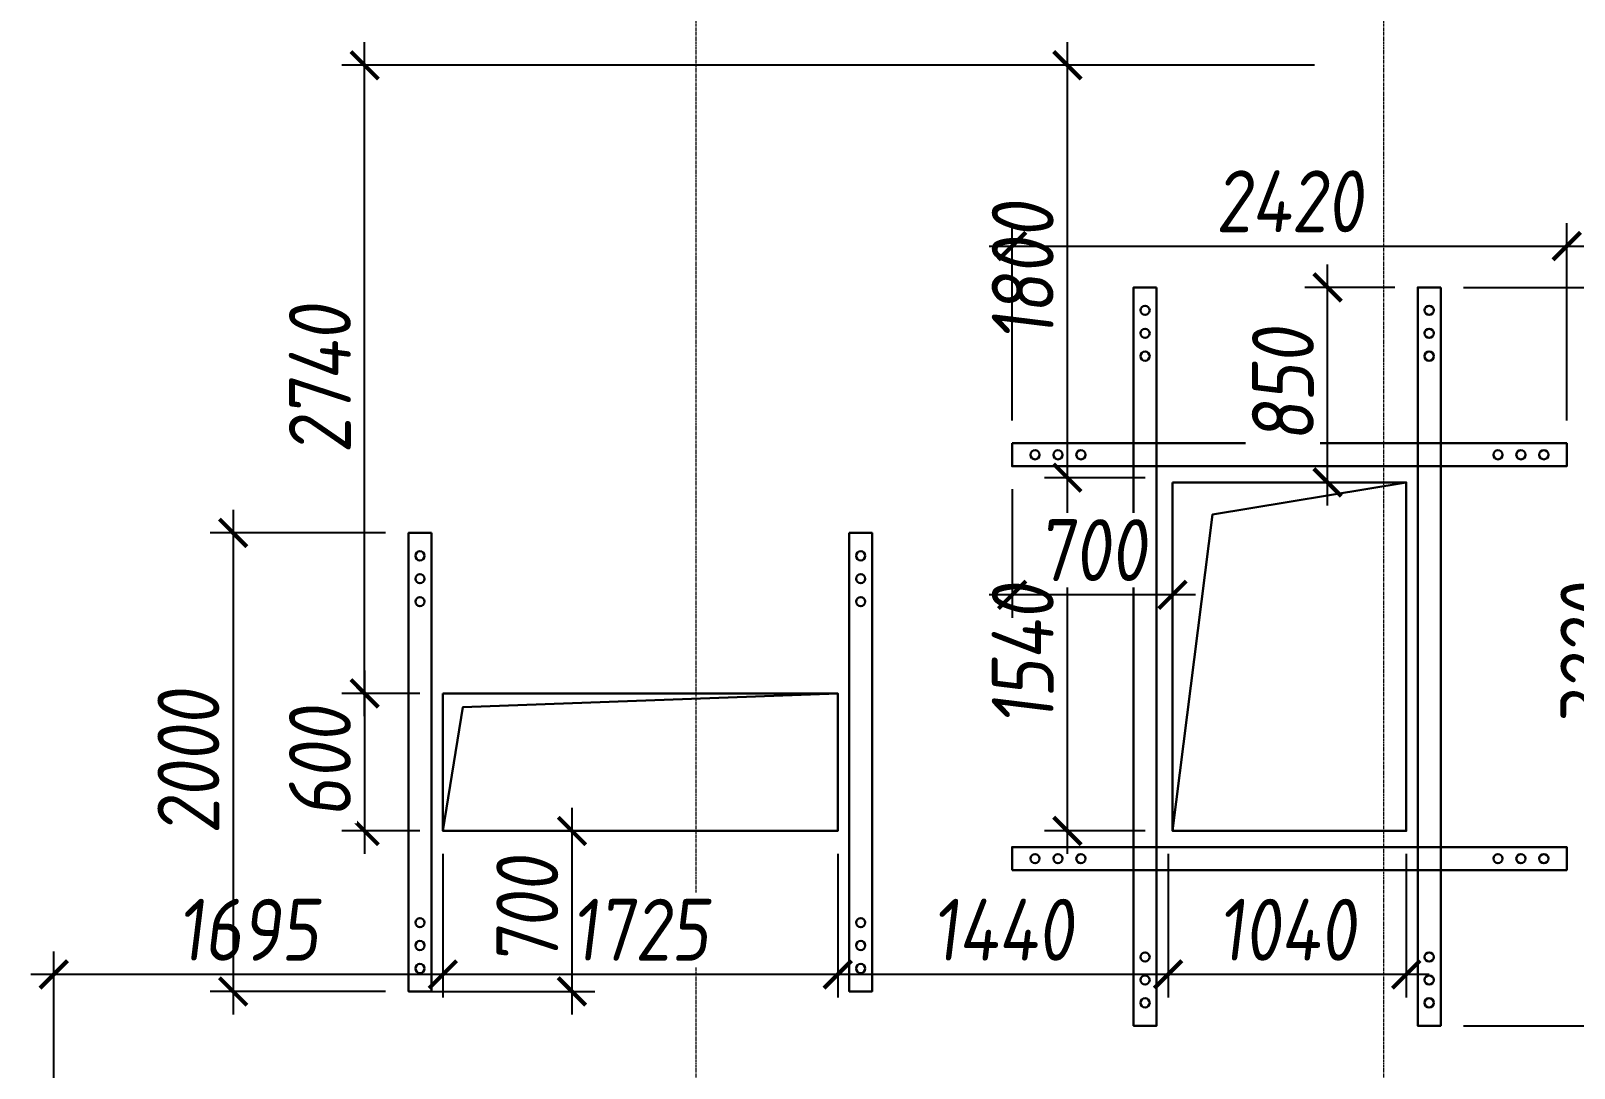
# Model space of a CAD drawing. Header units: millimetres. Extents: x -233751 to 529254, y -907864 to 285890.
# Drawn here: x -71196 to -64464, y -91973 to -87449 of the extents above; entities that cross this region are included whole.
import ezdxf

# ---------------------------------------------------------------- set-up
doc = ezdxf.new("R2010")
doc.units = ezdxf.units.MM
doc.linetypes.add('осевая', pattern=[2, 1.25, -0.25, 0.25, -0.25])
doc.layers.get('0').update_dxf_attribs({"lineweight": 30})
doc.layers.get('Defpoints').update_dxf_attribs({"lineweight": 0})
for name, color, linetype, lineweight in [('КР_Металл', 3, 'Continuous', 30), ('КР_Новые отверстия', 5, 'Continuous', 30), ('КР_Оси', 7, 'Continuous', 5), ('КР_Размеры отверстия', 7, 'Continuous', 5), ('КР_Размеры усиление', 1, 'Continuous', 5)]:
    doc.layers.add(name, color=color, linetype=linetype, lineweight=lineweight)
doc.styles.add('ISOCPEUR', font='isocpeur.ttf', dxfattribs={"width": 0.85, "oblique": 7})
doc.dimstyles.new('R_100', dxfattribs={"dimtxt": 270, "dimasz": 120, "dimexe": 100, "dimexo": 100, "dimgap": 60, "dimtad": 1, "dimdec": 0, "dimrnd": 5, "dimzin": 0, "dimdsep": 46, "dimtxsty": 'ISOCPEUR', "dimblk": 'ARCHTICK', "dimcen": 0, "dimdle": 100, "dimclrd": 256, "dimclre": 256, "dimclrt": 256, "dimadec": 0, "dimazin": 0, "dimtfac": 2, "dimtdec": 0, "dimtmove": 0, "dimatfit": 3, "dimfxl": 1, "dimtvp": 3, "dimtfill": 1, "dimtolj": 1, "dimtzin": 0, "dimarcsym": 0})

# ---------------------------------------------------------------- blocks, each defined once
blk = doc.blocks.new('*U2162')
at = {"color": 0, "linetype": 'ByBlock', "lineweight": -2, "ltscale": 10}
blk.add_line((0, 0), (0, -53277.8), dxfattribs=at)
blk = doc.blocks.new('*U2163')
at = {"color": 0, "linetype": 'ByBlock', "lineweight": -2, "ltscale": 10}
blk.add_line((0, 0), (0, -53277.8), dxfattribs=at)
blk = doc.blocks.new('_ArchTick')
at = {"color": 0, "linetype": 'ByBlock', "const_width": 0.15}
blk.add_lwpolyline([(-0.5, -0.5), (0.5, 0.5)], dxfattribs=at)
blk = doc.blocks.new('*D1179')
at = {"layer": 'Defpoints', "color": 0, "transparency": 16777216}
for p in [(-66674, -89398.2), (-66235.2, -89398.2), (-66235.2, -90939.1)]:
    blk.add_point(p, dxfattribs=at)
at = {"layer": 'КР_Размеры отверстия', "lineweight": -2, "transparency": 16777216}
for p, q in [((-66674, -91039.1), (-66674, -89298.2)), ((-66335.2, -89398.2), (-66774, -89398.2)), ((-66335.2, -90939.1), (-66774, -90939.1))]:
    blk.add_line(p, q, dxfattribs=at)
at = {"layer": 'КР_Размеры отверстия', "lineweight": -2, "transparency": 16777216, "xscale": 120, "yscale": 120, "zscale": 120}
for p, rotation in [((-66674, -89398.2), 90), ((-66674, -90939.1), 270)]:
    blk.add_blockref('_ArchTick', p, dxfattribs=dict(at, rotation=rotation))
at = {"layer": 'КР_Размеры отверстия', "transparency": 16777216, "insert": (-66869, -90168.7), "char_height": 270, "attachment_point": 5, "rotation": 90, "style": 'ISOCPEUR', "bg_fill": 3, "box_fill_scale": 1.1, "bg_fill_color": 256, "bg_fill_true_color": 13158600, "bg_fill_transparency": 0}
blk.add_mtext('\\A1;1540', dxfattribs=at)
blk = doc.blocks.new('*D1183')
at = {"layer": 'Defpoints', "color": 0, "transparency": 16777216}
for p in [(-66674, -87599.3), (-65495.8, -87599.3), (-66235.2, -89398.2)]:
    blk.add_point(p, dxfattribs=at)
at = {"layer": 'КР_Размеры отверстия', "lineweight": -2, "transparency": 16777216}
for p, q in [((-66674, -89498.2), (-66674, -87499.3)), ((-65595.8, -87599.3), (-66774, -87599.3)), ((-66335.2, -89398.2), (-66774, -89398.2))]:
    blk.add_line(p, q, dxfattribs=at)
at = {"layer": 'КР_Размеры отверстия', "lineweight": -2, "transparency": 16777216, "xscale": 120, "yscale": 120, "zscale": 120}
for p, rotation in [((-66674, -87599.3), 90), ((-66674, -89398.2), 270)]:
    blk.add_blockref('_ArchTick', p, dxfattribs=dict(at, rotation=rotation))
at = {"layer": 'КР_Размеры отверстия', "transparency": 16777216, "insert": (-66869, -88498.7), "char_height": 270, "attachment_point": 5, "rotation": 90, "style": 'ISOCPEUR', "bg_fill": 3, "box_fill_scale": 1.1, "bg_fill_color": 256, "bg_fill_true_color": 13158600, "bg_fill_transparency": 0}
blk.add_mtext('\\A1;1800', dxfattribs=at)
blk = doc.blocks.new('*D1168')
at = {"layer": 'Defpoints', "color": 0, "transparency": 16777216}
for p in [(-69398.3, -90338.8), (-69398.3, -90938.8)]:
    blk.add_point(p, dxfattribs=at)
at = {"layer": 'КР_Размеры отверстия', "lineweight": -2, "transparency": 16777216}
for p, q in [((-69739.9, -90238.8), (-69739.9, -91038.8)), ((-69498.3, -90338.8), (-69839.9, -90338.8)), ((-69498.3, -90938.8), (-69839.9, -90938.8))]:
    blk.add_line(p, q, dxfattribs=at)
at = {"layer": 'КР_Размеры отверстия', "lineweight": -2, "transparency": 16777216, "xscale": 120, "yscale": 120, "zscale": 120}
for p, rotation in [((-69739.9, -90338.8), 90), ((-69739.9, -90938.8), 270)]:
    blk.add_blockref('_ArchTick', p, dxfattribs=dict(at, rotation=rotation))
at = {"layer": 'КР_Размеры отверстия', "transparency": 16777216, "insert": (-69934.9, -90638.8), "char_height": 270, "attachment_point": 5, "rotation": 90, "style": 'ISOCPEUR', "bg_fill": 3, "box_fill_scale": 1.1, "bg_fill_color": 256, "bg_fill_true_color": 13158600, "bg_fill_transparency": 0}
blk.add_mtext('\\A1;600', dxfattribs=at)
at = {"layer": 'Defpoints', "color": 0, "transparency": 16777216}
blk.add_point((-69739.9, -90938.8), dxfattribs=at)
blk = doc.blocks.new('*D1169')
at = {"layer": 'Defpoints', "color": 0, "transparency": 16777216}
for p in [(-69739.9, -87599.3), (-65495.8, -87599.3), (-69398.3, -90338.8)]:
    blk.add_point(p, dxfattribs=at)
at = {"layer": 'КР_Размеры отверстия', "lineweight": -2, "transparency": 16777216}
for p, q in [((-69739.9, -90438.8), (-69739.9, -87499.3)), ((-65595.8, -87599.3), (-69839.9, -87599.3)), ((-69498.3, -90338.8), (-69839.9, -90338.8))]:
    blk.add_line(p, q, dxfattribs=at)
at = {"layer": 'КР_Размеры отверстия', "lineweight": -2, "transparency": 16777216, "xscale": 120, "yscale": 120, "zscale": 120}
for p, rotation in [((-69739.9, -87599.3), 90), ((-69739.9, -90338.8), 270)]:
    blk.add_blockref('_ArchTick', p, dxfattribs=dict(at, rotation=rotation))
at = {"layer": 'КР_Размеры отверстия', "transparency": 16777216, "insert": (-69934.9, -88969), "char_height": 270, "attachment_point": 5, "rotation": 90, "style": 'ISOCPEUR', "bg_fill": 3, "box_fill_scale": 1.1, "bg_fill_color": 256, "bg_fill_true_color": 13158600, "bg_fill_transparency": 0}
blk.add_mtext('\\A1;2740', dxfattribs=at)
blk = doc.blocks.new('*D1170')
at = {"layer": 'Defpoints', "color": 0, "transparency": 16777216}
for p in [(-66235.2, -90939.1), (-65195.8, -90939.1), (-66235.2, -91564.8)]:
    blk.add_point(p, dxfattribs=at)
at = {"layer": 'КР_Размеры отверстия', "lineweight": -2, "transparency": 16777216}
for p, q in [((-66235.2, -91039.1), (-66235.2, -91664.8)), ((-65195.8, -91039.1), (-65195.8, -91664.8)), ((-65095.8, -91564.8), (-66335.2, -91564.8))]:
    blk.add_line(p, q, dxfattribs=at)
at = {"layer": 'КР_Размеры отверстия', "lineweight": -2, "transparency": 16777216, "xscale": 120, "yscale": 120, "zscale": 120, "rotation": 180}
blk.add_blockref('_ArchTick', (-66235.2, -91564.8), dxfattribs=at)
at = {"layer": 'КР_Размеры отверстия', "lineweight": -2, "transparency": 16777216, "xscale": 120, "yscale": 120, "zscale": 120}
blk.add_blockref('_ArchTick', (-65195.8, -91564.8), dxfattribs=at)
at = {"layer": 'КР_Размеры отверстия', "transparency": 16777216, "insert": (-65715.5, -91369.8), "char_height": 270, "attachment_point": 5, "style": 'ISOCPEUR', "bg_fill": 3, "box_fill_scale": 1.1, "bg_fill_color": 256, "bg_fill_true_color": 13158600, "bg_fill_transparency": 0}
blk.add_mtext('\\A1;1040', dxfattribs=at)
blk = doc.blocks.new('*D1171')
at = {"layer": 'Defpoints', "color": 0, "transparency": 16777216}
for p in [(-69398.3, -90938.8), (-67675.8, -90938.8), (-69398.3, -91564.8)]:
    blk.add_point(p, dxfattribs=at)
at = {"layer": 'КР_Размеры отверстия', "lineweight": -2, "transparency": 16777216}
for p, q in [((-69398.3, -91038.8), (-69398.3, -91664.8)), ((-67675.8, -91038.8), (-67675.8, -91664.8)), ((-67575.8, -91564.8), (-69498.3, -91564.8))]:
    blk.add_line(p, q, dxfattribs=at)
at = {"layer": 'КР_Размеры отверстия', "lineweight": -2, "transparency": 16777216, "xscale": 120, "yscale": 120, "zscale": 120, "rotation": 180}
blk.add_blockref('_ArchTick', (-69398.3, -91564.8), dxfattribs=at)
at = {"layer": 'КР_Размеры отверстия', "lineweight": -2, "transparency": 16777216, "xscale": 120, "yscale": 120, "zscale": 120}
blk.add_blockref('_ArchTick', (-67675.8, -91564.8), dxfattribs=at)
at = {"layer": 'КР_Размеры отверстия', "transparency": 16777216, "insert": (-68537, -91369.8), "char_height": 270, "attachment_point": 5, "style": 'ISOCPEUR', "bg_fill": 3, "box_fill_scale": 1.1, "bg_fill_color": 256, "bg_fill_true_color": 13158600, "bg_fill_transparency": 0}
blk.add_mtext('\\A1;1725', dxfattribs=at)
blk = doc.blocks.new('*D1172')
at = {"layer": 'Defpoints', "color": 0, "transparency": 16777216}
for p in [(-67675.8, -90939.1), (-66235.2, -90939.1), (-67675.8, -91564.8)]:
    blk.add_point(p, dxfattribs=at)
at = {"layer": 'КР_Размеры отверстия', "lineweight": -2, "transparency": 16777216}
for p, q in [((-67675.8, -91039.1), (-67675.8, -91664.8)), ((-66235.2, -91039.1), (-66235.2, -91664.8)), ((-66135.2, -91564.8), (-67775.8, -91564.8))]:
    blk.add_line(p, q, dxfattribs=at)
at = {"layer": 'КР_Размеры отверстия', "lineweight": -2, "transparency": 16777216, "xscale": 120, "yscale": 120, "zscale": 120, "rotation": 180}
blk.add_blockref('_ArchTick', (-67675.8, -91564.8), dxfattribs=at)
at = {"layer": 'КР_Размеры отверстия', "lineweight": -2, "transparency": 16777216, "xscale": 120, "yscale": 120, "zscale": 120}
blk.add_blockref('_ArchTick', (-66235.2, -91564.8), dxfattribs=at)
at = {"layer": 'КР_Размеры отверстия', "transparency": 16777216, "insert": (-66955.5, -91369.8), "char_height": 270, "attachment_point": 5, "style": 'ISOCPEUR', "bg_fill": 3, "box_fill_scale": 1.1, "bg_fill_color": 256, "bg_fill_true_color": 13158600, "bg_fill_transparency": 0}
blk.add_mtext('\\A1;1440', dxfattribs=at)
blk = doc.blocks.new('*D1156')
at = {"layer": 'Defpoints', "color": 0, "transparency": 16777216}
for p in [(-69398.3, -90938.8), (-71095.8, -91564.8), (-71095.8, -93199.3)]:
    blk.add_point(p, dxfattribs=at)
at = {"layer": 'КР_Размеры отверстия', "lineweight": -2, "transparency": 16777216}
for p, q in [((-69398.3, -91038.8), (-69398.3, -91664.8)), ((-71095.8, -93099.3), (-71095.8, -91464.8)), ((-69298.3, -91564.8), (-71195.8, -91564.8))]:
    blk.add_line(p, q, dxfattribs=at)
at = {"layer": 'КР_Размеры отверстия', "lineweight": -2, "transparency": 16777216, "xscale": 120, "yscale": 120, "zscale": 120, "rotation": 180}
blk.add_blockref('_ArchTick', (-71095.8, -91564.8), dxfattribs=at)
at = {"layer": 'КР_Размеры отверстия', "lineweight": -2, "transparency": 16777216, "xscale": 120, "yscale": 120, "zscale": 120}
blk.add_blockref('_ArchTick', (-69398.3, -91564.8), dxfattribs=at)
at = {"layer": 'КР_Размеры отверстия', "transparency": 16777216, "insert": (-70247, -91369.8), "char_height": 270, "attachment_point": 5, "style": 'ISOCPEUR', "bg_fill": 3, "box_fill_scale": 1.1, "bg_fill_color": 256, "bg_fill_true_color": 13158600, "bg_fill_transparency": 0}
blk.add_mtext('\\A1;1695', dxfattribs=at)
blk = doc.blocks.new('*D1334')
at = {"layer": 'Defpoints', "color": 0, "transparency": 16777216}
for p in [(-69548.3, -89638.8), (-70313.5, -91638.8), (-69548.3, -91638.8)]:
    blk.add_point(p, dxfattribs=at)
at = {"layer": 'КР_Размеры усиление', "lineweight": -2, "transparency": 16777216}
for p, q in [((-70313.5, -89538.8), (-70313.5, -91738.8)), ((-69648.3, -89638.8), (-70413.5, -89638.8)), ((-69648.3, -91638.8), (-70413.5, -91638.8))]:
    blk.add_line(p, q, dxfattribs=at)
at = {"layer": 'КР_Размеры усиление', "lineweight": -2, "transparency": 16777216, "xscale": 120, "yscale": 120, "zscale": 120}
for p, rotation in [((-70313.5, -89638.8), 90), ((-70313.5, -91638.8), 270)]:
    blk.add_blockref('_ArchTick', p, dxfattribs=dict(at, rotation=rotation))
at = {"layer": 'КР_Размеры усиление', "transparency": 16777216, "insert": (-70508.5, -90638.8), "char_height": 270, "attachment_point": 5, "rotation": 90, "style": 'ISOCPEUR', "bg_fill": 3, "box_fill_scale": 1.1, "bg_fill_color": 256, "bg_fill_true_color": 13158600, "bg_fill_transparency": 0}
blk.add_mtext('\\A1;2000', dxfattribs=at)
blk = doc.blocks.new('*D1342')
at = {"layer": 'Defpoints', "color": 0, "transparency": 16777216}
for p in [(-65045.8, -88568.2), (-65045.8, -91788.8), (-64193.3, -91788.8)]:
    blk.add_point(p, dxfattribs=at)
at = {"layer": 'КР_Размеры усиление', "lineweight": -2, "transparency": 16777216}
for p, q in [((-64193.3, -88468.2), (-64193.3, -91888.8)), ((-64945.8, -88568.2), (-64093.3, -88568.2)), ((-64945.8, -91788.8), (-64093.3, -91788.8))]:
    blk.add_line(p, q, dxfattribs=at)
at = {"layer": 'КР_Размеры усиление', "lineweight": -2, "transparency": 16777216, "xscale": 120, "yscale": 120, "zscale": 120}
for p, rotation in [((-64193.3, -88568.2), 90), ((-64193.3, -91788.8), 270)]:
    blk.add_blockref('_ArchTick', p, dxfattribs=dict(at, rotation=rotation))
at = {"layer": 'КР_Размеры усиление', "transparency": 16777216, "insert": (-64388.3, -90178.5), "char_height": 270, "attachment_point": 5, "rotation": 90, "style": 'ISOCPEUR', "bg_fill": 3, "box_fill_scale": 1.1, "bg_fill_color": 256, "bg_fill_true_color": 13158600, "bg_fill_transparency": 0}
blk.add_mtext('\\A1;3220', dxfattribs=at)
blk = doc.blocks.new('*D1341')
at = {"layer": 'Defpoints', "color": 0, "transparency": 16777216}
for p in [(-64495.8, -88387.7), (-66915.2, -89248.2), (-64495.8, -89248.2)]:
    blk.add_point(p, dxfattribs=at)
at = {"layer": 'КР_Размеры усиление', "color": 3, "lineweight": -2, "transparency": 16777216}
for p, q in [((-66915.2, -89148.2), (-66915.2, -88287.7)), ((-64495.8, -89148.2), (-64495.8, -88287.7)), ((-67015.2, -88387.7), (-64395.8, -88387.7))]:
    blk.add_line(p, q, dxfattribs=at)
at = {"layer": 'КР_Размеры усиление', "color": 3, "lineweight": -2, "transparency": 16777216, "xscale": 120, "yscale": 120, "zscale": 120, "rotation": 180}
blk.add_blockref('_ArchTick', (-66915.2, -88387.7), dxfattribs=at)
at = {"layer": 'КР_Размеры усиление', "color": 3, "lineweight": -2, "transparency": 16777216, "xscale": 120, "yscale": 120, "zscale": 120}
blk.add_blockref('_ArchTick', (-64495.8, -88387.7), dxfattribs=at)
at = {"layer": 'КР_Размеры усиление', "color": 3, "transparency": 16777216, "insert": (-65705.5, -88192.7), "char_height": 270, "attachment_point": 5, "style": 'ISOCPEUR', "bg_fill": 3, "box_fill_scale": 1.1, "bg_fill_color": 256, "bg_fill_true_color": 13158600, "bg_fill_transparency": 0}
blk.add_mtext('\\A1;2420', dxfattribs=at)
blk = doc.blocks.new('*D1350')
at = {"layer": 'Defpoints', "color": 0, "transparency": 16777216}
for p in [(-66915.2, -89348.2), (-66215.2, -89418.9), (-66915.2, -89909)]:
    blk.add_point(p, dxfattribs=at)
at = {"layer": 'КР_Размеры усиление', "color": 3, "lineweight": -2, "transparency": 16777216}
for p, q in [((-66915.2, -89448.2), (-66915.2, -90009)), ((-66215.2, -89518.9), (-66215.2, -90009)), ((-66115.2, -89909), (-67015.2, -89909))]:
    blk.add_line(p, q, dxfattribs=at)
at = {"layer": 'КР_Размеры усиление', "color": 3, "lineweight": -2, "transparency": 16777216, "xscale": 120, "yscale": 120, "zscale": 120, "rotation": 180}
blk.add_blockref('_ArchTick', (-66915.2, -89909), dxfattribs=at)
at = {"layer": 'КР_Размеры усиление', "color": 3, "lineweight": -2, "transparency": 16777216, "xscale": 120, "yscale": 120, "zscale": 120}
blk.add_blockref('_ArchTick', (-66215.2, -89909), dxfattribs=at)
at = {"layer": 'КР_Размеры усиление', "color": 3, "transparency": 16777216, "insert": (-66565.2, -89714), "char_height": 270, "attachment_point": 5, "style": 'ISOCPEUR', "bg_fill": 3, "box_fill_scale": 1.1, "bg_fill_color": 256, "bg_fill_true_color": 13158600, "bg_fill_transparency": 0}
blk.add_mtext('\\A1;700', dxfattribs=at)
blk = doc.blocks.new('*D1351')
at = {"layer": 'Defpoints', "color": 0, "transparency": 16777216}
for p in [(-69398.3, -90938.8), (-69548.3, -91638.8), (-68835.4, -91638.8)]:
    blk.add_point(p, dxfattribs=at)
at = {"layer": 'КР_Размеры усиление', "lineweight": -2, "transparency": 16777216}
for p, q in [((-68835.4, -90838.8), (-68835.4, -91738.8)), ((-69298.3, -90938.8), (-68735.4, -90938.8)), ((-69448.3, -91638.8), (-68735.4, -91638.8))]:
    blk.add_line(p, q, dxfattribs=at)
at = {"layer": 'КР_Размеры усиление', "lineweight": -2, "transparency": 16777216, "xscale": 120, "yscale": 120, "zscale": 120}
for p, rotation in [((-68835.4, -90938.8), 90), ((-68835.4, -91638.8), 270)]:
    blk.add_blockref('_ArchTick', p, dxfattribs=dict(at, rotation=rotation))
at = {"layer": 'КР_Размеры усиление', "transparency": 16777216, "insert": (-69030.4, -91288.8), "char_height": 270, "attachment_point": 5, "rotation": 90, "style": 'ISOCPEUR', "bg_fill": 3, "box_fill_scale": 1.1, "bg_fill_color": 256, "bg_fill_true_color": 13158600, "bg_fill_transparency": 0}
blk.add_mtext('\\A1;700', dxfattribs=at)
blk = doc.blocks.new('*D1352')
at = {"layer": 'Defpoints', "color": 0, "transparency": 16777216}
for p in [(-65538.9, -88568.2), (-65145.8, -88568.2), (-65195.8, -89418.9)]:
    blk.add_point(p, dxfattribs=at)
at = {"layer": 'КР_Размеры усиление', "lineweight": -2, "transparency": 16777216}
for p, q in [((-65538.9, -89518.9), (-65538.9, -88468.2)), ((-65245.8, -88568.2), (-65638.9, -88568.2)), ((-65295.8, -89418.9), (-65638.9, -89418.9))]:
    blk.add_line(p, q, dxfattribs=at)
at = {"layer": 'КР_Размеры усиление', "lineweight": -2, "transparency": 16777216, "xscale": 120, "yscale": 120, "zscale": 120}
for p, rotation in [((-65538.9, -88568.2), 90), ((-65538.9, -89418.9), 270)]:
    blk.add_blockref('_ArchTick', p, dxfattribs=dict(at, rotation=rotation))
at = {"layer": 'КР_Размеры усиление', "transparency": 16777216, "insert": (-65733.9, -88993.5), "char_height": 270, "attachment_point": 5, "rotation": 90, "style": 'ISOCPEUR', "bg_fill": 3, "box_fill_scale": 1.1, "bg_fill_color": 256, "bg_fill_true_color": 13158600, "bg_fill_transparency": 0}
blk.add_mtext('\\A1;850', dxfattribs=at)

msp = doc.modelspace()

# ---------------------------------------------------------------- linework, layer by layer
at = {"layer": 'КР_Металл', "color": 1}
for centre in [(-65095.8, -88668.2), (-65095.8, -88768.2), (-65095.8, -88868.2)]:
    msp.add_circle(centre, 20, dxfattribs=at)
at = {"layer": 'КР_Новые отверстия'}
for points in [[(-66215.2, -89418.9), (-65195.8, -89418.9), (-65195.8, -90938.8), (-66215.2, -90938.8)], [(-69398.3, -90338.8), (-67675.8, -90338.8), (-67675.8, -90938.8), (-69398.3, -90938.8)]]:
    msp.add_lwpolyline(points, close=True, dxfattribs=at)
for points in [[(-66215.2, -90938.8), (-66041.7, -89559.1), (-65195.8, -89418.9)], [(-69398.3, -90938.8), (-69311.4, -90399.1), (-67675.8, -90338.8)]]:
    msp.add_lwpolyline(points, dxfattribs=at)

# ---------------------------------------------------------------- block references
at = {"layer": 'КР_Оси', "linetype": 'осевая'}
for name, p in [('*U2162', (-68294.5, -65636.9)), ('*U2163', (-65294.5, -65636.9))]:
    msp.add_blockref(name, p, dxfattribs=at)

# ---------------------------------------------------------------- next in the draw order: dimensions: what is measured, and where the dimension line sits
at = {"layer": 'КР_Размеры отверстия'}
for base, p1, p2, picture, middle in [((-66674, -89398.2), (-66235.2, -90939.1), (-66235.2, -89398.2), '*D1179', (-66869, -90168.7)), ((-69739.9, -90938.8), (-69398.3, -90338.8), (-69398.3, -90938.8), '*D1168', (-69934.9, -90638.8))]:
    dim = msp.add_linear_dim(base=base, p1=p1, p2=p2, angle=90, dimstyle='R_100', override={"dimpost": '\\X'}, dxfattribs=at)
    dim.commit()
    dim.dimension.update_dxf_attribs({"geometry": picture, "text_midpoint": middle})

# ---------------------------------------------------------------- next in the draw order: dimensions: what is measured, and where the dimension line sits
dim = msp.add_linear_dim(base=(-66674, -87599.3), p1=(-66235.2, -89398.2), p2=(-65495.8, -87599.3), angle=90, dimstyle='R_100', override={"dimpost": '\\X'}, dxfattribs=at)
dim.commit()
dim.dimension.update_dxf_attribs({"geometry": '*D1183', "text_midpoint": (-66869, -88498.7)})
for base, p1, p2, picture, middle in [((-69398.2886, -91564.8012), (-67675.7599, -90938.7699), (-69398.2886, -90938.7699), '*D1171', (-68537.0242, -91369.8012)), ((-66235.2, -91564.8), (-65195.8, -90939.1), (-66235.2, -90939.1), '*D1170', (-65715.5, -91369.8))]:
    dim = msp.add_linear_dim(base=base, p1=p1, p2=p2, dimstyle='R_100', override={"dimpost": '\\X'}, dxfattribs=at)
    dim.commit()
    dim.dimension.update_dxf_attribs({"geometry": picture, "text_midpoint": middle})

# ---------------------------------------------------------------- next in the draw order: linework, layer by layer
at = {"layer": 'КР_Металл', "color": 1}
msp.add_lwpolyline([(-65045.8, -88568.2), (-65145.8, -88568.2), (-65145.8, -91788.8), (-65045.8, -91788.8)], close=True, dxfattribs=at)
for centre in [(-65095.8, -91488.8), (-65095.8, -91588.8), (-65095.8, -91688.8)]:
    msp.add_circle(centre, 20, dxfattribs=at)

# ---------------------------------------------------------------- next in the draw order: dimensions: what is measured, and where the dimension line sits
at = {"layer": 'КР_Размеры отверстия'}
dim = msp.add_linear_dim(base=(-69739.8915, -87599.3175), p1=(-69398.2886, -90338.7689), p2=(-65495.7591, -87599.3175), angle=90, dimstyle='R_100', override={"dimpost": '\\X'}, dxfattribs=at)
dim.commit()
dim.dimension.update_dxf_attribs({"geometry": '*D1169', "text_midpoint": (-69934.8915, -88969.0432)})
for base, p1, p2, picture, middle in [((-71095.7591, -91564.8012), (-69398.2886, -90938.7699), (-71095.7591, -93199.3175), '*D1156', (-70247.0238, -91369.8012)), ((-67675.8, -91564.8), (-66235.2, -90939.1), (-67675.8, -90939.1), '*D1172', (-66955.5, -91369.8))]:
    dim = msp.add_linear_dim(base=base, p1=p1, p2=p2, dimstyle='R_100', override={"dimpost": '\\X'}, dxfattribs=at)
    dim.commit()
    dim.dimension.update_dxf_attribs({"geometry": picture, "text_midpoint": middle})

# ---------------------------------------------------------------- next in the draw order: linework, layer by layer
at = {"layer": 'КР_Металл', "color": 1}
for points in [[(-66285.2, -88568.2), (-66385.2, -88568.2), (-66385.2, -91788.8), (-66285.2, -91788.8)], [(-69448.3, -89638.8), (-69548.3, -89638.8), (-69548.3, -91638.8), (-69448.3, -91638.8)], [(-67625.8, -89638.8), (-67525.8, -89638.8), (-67525.8, -91638.8), (-67625.8, -91638.8)]]:
    msp.add_lwpolyline(points, close=True, dxfattribs=at)
for centre in [(-66335.2, -88668.2), (-66335.2, -88768.2), (-66335.2, -88868.2), (-69498.3, -89738.8), (-67575.8, -89738.8), (-69498.3, -89838.8), (-67575.8, -89838.8), (-69498.3, -89938.8), (-67575.8, -89938.8), (-69498.3, -91338.8), (-67575.8, -91338.8), (-69498.3, -91438.8), (-67575.8, -91438.8), (-66335.2, -91488.8), (-69498.3, -91538.8), (-67575.8, -91538.8), (-66335.2, -91588.8), (-66335.2, -91688.8)]:
    msp.add_circle(centre, 20, dxfattribs=at)
at = {"layer": 'КР_Металл'}
for centre in [(-66815.2, -89298.2), (-66715.2, -89298.2), (-66615.2, -89298.2), (-66815.2, -91059.5), (-66715.2, -91059.5), (-66615.2, -91059.5)]:
    msp.add_circle(centre, 20, dxfattribs=at)

# ---------------------------------------------------------------- next in the draw order: dimensions: what is measured, and where the dimension line sits
at = {"layer": 'КР_Размеры усиление'}
dim = msp.add_linear_dim(base=(-64193.3, -91788.8), p1=(-65045.8, -88568.2), p2=(-65045.8, -91788.8), angle=90, dimstyle='R_100', override={"dimpost": '\\X'}, dxfattribs=at)
dim.commit()
dim.dimension.update_dxf_attribs({"geometry": '*D1342', "text_midpoint": (-64388.3, -90178.5)})

# ---------------------------------------------------------------- next in the draw order: linework, layer by layer
at = {"layer": 'КР_Металл'}
for points in [[(-66915.2, -89248.2), (-66915.2, -89348.2), (-64495.8, -89348.2), (-64495.8, -89248.2)], [(-66915.2, -91109.5), (-66915.2, -91009.5), (-64495.8, -91009.5), (-64495.8, -91109.5)]]:
    msp.add_lwpolyline(points, close=True, dxfattribs=at)
for centre in [(-64795.8, -89298.2), (-64695.8, -89298.2), (-64595.8, -89298.2), (-64795.8, -91059.5), (-64695.8, -91059.5), (-64595.8, -91059.5)]:
    msp.add_circle(centre, 20, dxfattribs=at)

# ---------------------------------------------------------------- next in the draw order: dimensions: what is measured, and where the dimension line sits
at = {"layer": 'КР_Размеры усиление'}
dim = msp.add_linear_dim(base=(-70313.5, -91638.8), p1=(-69548.3, -89638.8), p2=(-69548.3, -91638.8), angle=90, dimstyle='R_100', override={"dimpost": '\\X'}, dxfattribs=at)
dim.commit()
dim.dimension.update_dxf_attribs({"geometry": '*D1334', "text_midpoint": (-70508.5, -90638.8)})

# ---------------------------------------------------------------- next in the draw order: dimensions: what is measured, and where the dimension line sits
for base, p1, p2, picture, middle in [((-64495.8, -88387.7), (-66915.2, -89248.2), (-64495.8, -89248.2), '*D1341', (-65705.5, -88192.7)), ((-66915.2, -89909), (-66215.2, -89418.9), (-66915.2, -89348.2), '*D1350', (-66565.2, -89714))]:
    dim = msp.add_linear_dim(base=base, p1=p1, p2=p2, dimstyle='R_100', override={"dimpost": '\\X', "dimclrd": 3, "dimclre": 3, "dimclrt": 3, "dimtmove": 1}, dxfattribs=at)
    dim.commit()
    dim.dimension.update_dxf_attribs({"geometry": picture, "text_midpoint": middle})
dim = msp.add_linear_dim(base=(-68835.4, -91638.8), p1=(-69398.3, -90938.8), p2=(-69548.3, -91638.8), angle=90, dimstyle='R_100', override={"dimpost": '\\X'}, dxfattribs=at)
dim.commit()
dim.dimension.update_dxf_attribs({"geometry": '*D1351', "text_midpoint": (-69030.4, -91288.8)})

# ---------------------------------------------------------------- next in the draw order: dimensions: what is measured, and where the dimension line sits
dim = msp.add_linear_dim(base=(-65538.9, -88568.2), p1=(-65195.8, -89418.9), p2=(-65145.8, -88568.2), angle=90, dimstyle='R_100', override={"dimpost": '\\X'}, dxfattribs=at)
dim.commit()
dim.dimension.update_dxf_attribs({"geometry": '*D1352', "text_midpoint": (-65733.9, -88993.5)})

doc.saveas('drawing.dxf')
